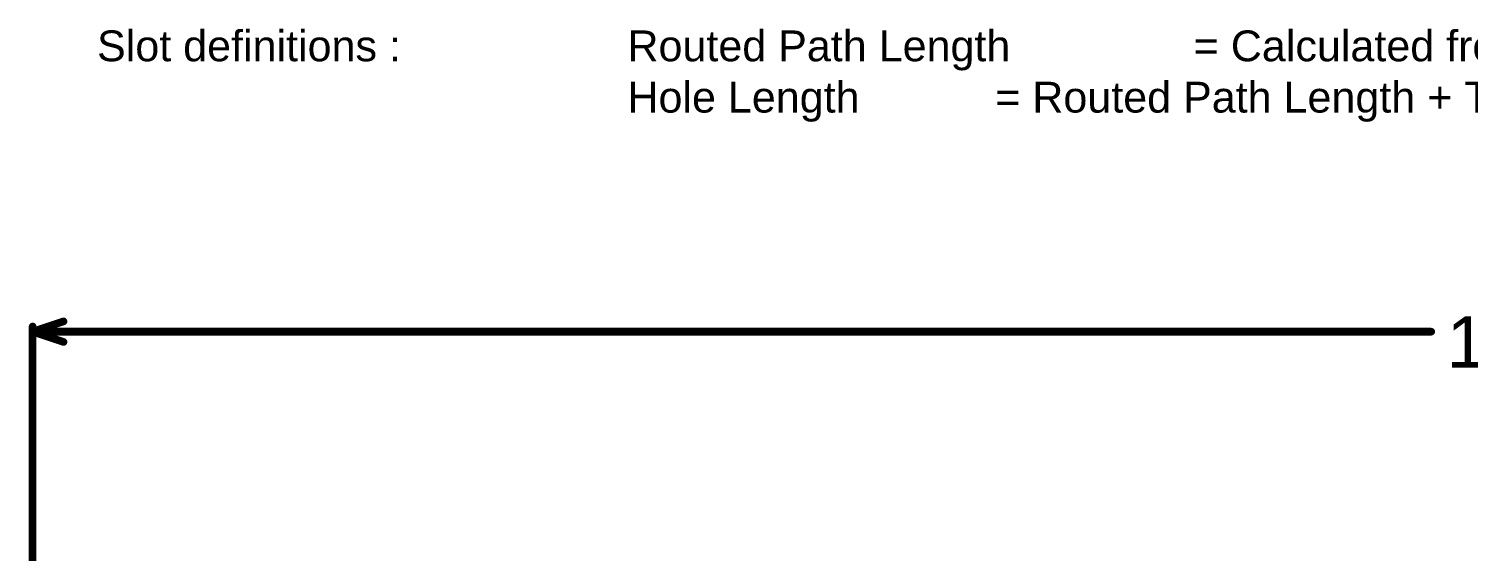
# Model space of a CAD drawing. Header units: inches. Extents: x 0 to 198, y 0 to 199.
# Drawn here: x -0.007 to 2.795, y 4.771 to 5.788 of the extents above; entities that cross this region are included whole.
import ezdxf

# ---------------------------------------------------------------- set-up
doc = ezdxf.new("R2010")
doc.units = ezdxf.units.IN
doc.header["$MEASUREMENT"] = 0
doc.layers.add('Dimensions', color=6, linetype='Continuous')
doc.layers.add('Drill Drawing', color=1, linetype='Continuous')
doc.styles.add('Arial', font='', dxfattribs={"height": 0.2})
doc.styles.get('Arial').set_extended_font_data('Arial')

msp = doc.modelspace()

# ---------------------------------------------------------------- linework, layer by layer
at = {"layer": 'Dimensions'}
for points in [[(0, 5.1985, 0.015, 0.015, 0), (0.06, 5.2185, 0.015, 0.015, 0)], [(0, 4.7344, 0.015, 0.015, 0), (0, 5.2085, 0.015, 0.015, 0)], [(0, 5.1985, 0.015, 0.015, 0), (2.7231, 5.1985, 0.015, 0.015, 0)], [(0, 5.1985, 0.015, 0.015, 0), (0.06, 5.1785, 0.015, 0.015, 0)]]:
    msp.add_lwpolyline(points, format="xyseb", dxfattribs=at)
for points in [[(-0.0037, 5.2085, 0.0075, 0.0075, 1), (0.0038, 5.2085, 0.0075, 0.0075, 1)], [(0.0563, 5.2185, 0.0075, 0.0075, 1), (0.0638, 5.2185, 0.0075, 0.0075, 1)], [(-0.0037, 5.1985, 0.0075, 0.0075, 1), (0.0038, 5.1985, 0.0075, 0.0075, 1)], [(-0.0037, 5.1985, 0.0075, 0.0075, 1), (0.0038, 5.1985, 0.0075, 0.0075, 1)], [(-0.0037, 5.1985, 0.0075, 0.0075, 1), (0.0038, 5.1985, 0.0075, 0.0075, 1)], [(0.0563, 5.1785, 0.0075, 0.0075, 1), (0.0638, 5.1785, 0.0075, 0.0075, 1)], [(2.7193, 5.1985, 0.0075, 0.0075, 1), (2.7268, 5.1985, 0.0075, 0.0075, 1)]]:
    msp.add_lwpolyline(points, format="xyseb", close=True, dxfattribs=at)

# ---------------------------------------------------------------- texts
at = {"layer": 'Dimensions', "style": 'Arial'}
msp.add_text('160.00mm', height=0.1, dxfattribs=at).set_placement((2.7531, 5.1285))
at = {"layer": 'Drill Drawing', "style": 'Arial'}
for s, p in [('Slot definitions :', (0.1254, 5.725)), ('Routed Path Length', (1.1581, 5.725)), ('= Calculated from tool start centre position to tool end centre position.', (2.2607, 5.725)), ('Hole Length', (1.1581, 5.6251)), (' = Routed Path Length + Tool Size = Slot length as defined in the PCB layout', (1.8509, 5.6251))]:
    msp.add_text(s, height=0.06, dxfattribs=at).set_placement(p)

doc.saveas('drawing.dxf')
